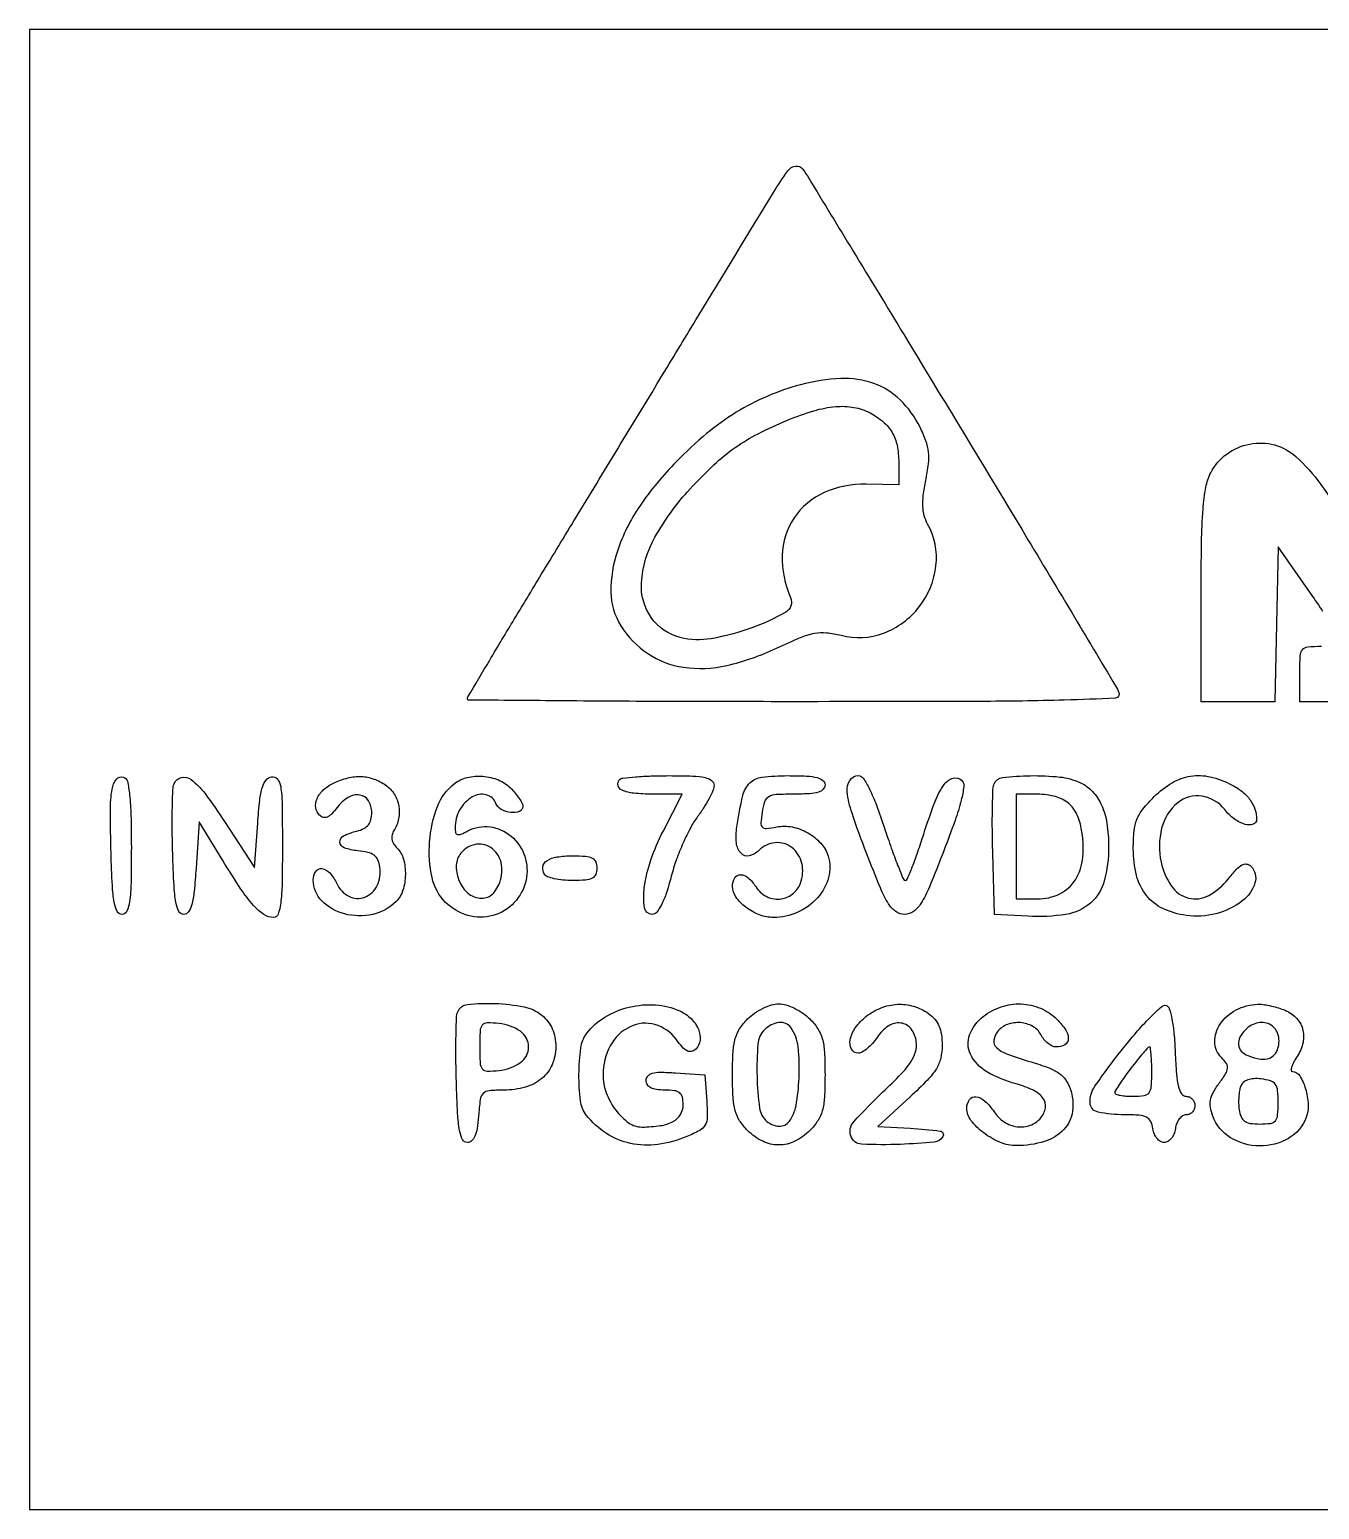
# Model space of a CAD drawing. Extents: x 0 to 414, y 0 to 240.
# Drawn here: x 0 to 209.2, y 0 to 240 of the extents above; entities that cross this region are included whole.
import ezdxf

# ---------------------------------------------------------------- set-up
doc = ezdxf.new("R2010")
doc.units = 0

msp = doc.modelspace()

# ---------------------------------------------------------------- linework, layer by layer
msp.add_lwpolyline([(0, 120), (0, 0), (207, 0), (414, 0), (414, 120), (414, 240), (207, 240), (0, 240)], close=True)
for points in [[(151.394499, 174.70041, -0.00054), (160.905527, 158.955743, -0.000858), (169.006838, 145.459642, -0.000167), (176.124892, 133.54629, -0.042983), (176.657403, 132.45041, -0.510251), (176.087551, 131.575337, -0.005588), (167.808574, 131.254208, -0.00615), (154.127626, 131.044954, -0.000749), (124.106989, 131, -0.0008), (103.74308, 131.032563, -0.001334), (86.600178, 131.133114, -0.000072), (71.184653, 131.266864, -0.411633), (71, 131.453153, -0.134792), (71.092879, 131.791422, -0.000177), (74.625977, 137.735391, -0.00151), (78.611263, 144.388885, -0.000928), (83.343753, 152.203153, 0.000067), (88.990667, 161.49118, 0.000038), (95.806133, 172.706551, 0.000038), (102.659853, 183.988762, 0.000064), (108.435094, 193.5, -0.000297), (120.647243, 213.591059, -0.018111), (122.961156, 217.100024, -0.205722), (124.238641, 217.87593, -0.285815), (125.431322, 217.347958, -0.012506), (126.364056, 215.899957, -0.000098), (133.576454, 204.057958, -0.000359), (141.83397, 190.472052, -0.000231)], [(125.024244, 182.394929, 0.035214), (119.595405, 180.519722, 0.037681), (114.610709, 177.935325, 0.035298), (109.803667, 174.472927, 0.024856), (104.902141, 169.957016, 0.044635), (98.946829, 162.703199, 0.068202), (95.323456, 155.426605, 0.085317), (94.27956, 148.771583, 0.137396), (95.897452, 143.304334, 0.105536), (100.286237, 138.788123, 0.112051), (106.045083, 136.579336, 0.09296), (113.071122, 136.876816, 0.05292), (121.13244, 139.669069, -0.01046), (124.999017, 141.387739, -0.050167), (127.302521, 142.092973, -0.073778), (129.259405, 142.190031, -0.040164), (131.63244, 141.763072, 0.156144), (138.504779, 142.117202, 0.138133), (144.290665, 146.387385, 0.138032), (147.000238, 153.05225, 0.155854), (145.649315, 159.806179, -0.060685), (145.098389, 161.164128, -0.055462), (144.867599, 162.657, -0.042821), (144.946109, 164.48081, -0.018362), (145.347682, 166.887526, 0.020979), (145.780327, 169.566743, 0.056573), (145.790189, 171.492039, 0.060868), (145.37049, 173.288669, 0.027416), (144.412932, 175.516813, 0.083921), (141.191755, 179.951857, 0.109), (136.942696, 182.60423, 0.096677), (131.566885, 183.406503, 0.054447)], [(136.315741, 177.836657, -0.054029), (138.457922, 176.379461, -0.085027), (139.880713, 174.675994, -0.082196), (140.685319, 172.552486, -0.047412), (140.968197, 169.826798), (141, 166.153597), (135.686922, 166.277993, 0.110737), (128.863743, 164.914987, 0.14216), (123.991311, 160.809587, 0.141729), (122.064303, 154.723037, 0.109818), (123.408976, 147.86891, -0.382998), (122.634261, 145.523642, -0.043298), (117.109013, 142.964997, -0.043669), (110.539731, 141.218439, -0.105003), (105.53425, 141.402048, -0.180152), (100.807945, 144.652059, -0.170964), (99.229553, 150.283348, -0.112095), (101.425298, 157.678245, -0.058271), (107.112349, 165.506058, -0.018362), (110.980698, 169.40522, -0.034501), (114.419489, 172.206985, -0.035469), (118.145506, 174.459707, -0.020657), (122.892457, 176.645797, -0.024666), (127.213681, 178.178954, -0.050828), (130.732343, 178.855853, -0.064924), (133.697971, 178.733654, -0.079804)], [(16.5, 107.416667, -0.004601), (16.445877, 101.535072, -0.029545), (16.215649, 98.569444, -0.069549), (15.77348, 97.004827, -0.29746), (15, 96.5, -0.284554), (14.2269, 96.978742, -0.071039), (13.738311, 98.452865, -0.031767), (13.421278, 101.204843, -0.005537), (13.211631, 106.428821, -0.006416), (13.099314, 113.360117, -0.041866), (13.378567, 116.82973, -0.129313), (14.085705, 118.408146, -0.313218), (15.250526, 118.749825, -0.263496), (15.852311, 118.082451, -0.027176), (16.211848, 115.911798, -0.021292), (16.436393, 112.576816, -0.006163)], [(31.628797, 111.540961), (36.5, 104.081923), (37, 111.281538, -0.009044), (37.331524, 115.063999, -0.046223), (37.745878, 117.130424, -0.098026), (38.350805, 118.276382, -0.177265), (39.25, 118.8139, -0.27918), (40.182116, 118.466665, -0.129531), (40.719385, 117.237495, -0.035292), (40.954169, 114.445427, -0.003335), (41, 107.573324, -0.004505), (40.945091, 101.478779, -0.026205), (40.719141, 98.275332, -0.054439), (40.304801, 96.518287, -0.317694), (39.571429, 96, -0.148929), (38.009657, 96.475737, -0.062864), (36.339658, 97.931396, -0.035865), (34.280058, 100.603865, -0.009002), (31.323913, 105.247516), (27.5, 111.5), (27, 104, -0.00871), (26.683368, 100.238869, -0.03982), (26.288889, 98.083333, -0.082606), (25.753743, 96.90229, -0.250161), (25, 96.5, -0.284554), (24.2269, 96.978742, -0.071039), (23.738311, 98.452865, -0.031767), (23.421278, 101.204843, -0.005537), (23.211631, 106.428821, -0.005089), (23.138083, 110.328401, -0.007028), (23.156897, 113.829147, -0.004646), (23.240976, 116.755611, -0.082283), (23.430246, 117.678821, -0.249482), (24.597043, 118.692734, -0.22075), (26.186486, 118.3571, -0.071895), (28.452426, 116.087609, -0.015638)], [(57.777494, 117.443296, -0.101412), (59.14754, 115.995032, -0.095503), (59.874197, 114.093912, -0.093373), (59.850273, 112.021865, -0.091906), (59.075438, 110.087821, 0.086133), (58.786984, 109.391044, 0.100666), (58.772685, 108.676394, 0.091659), (59.04446, 107.961868, 0.059854), (59.590751, 107.266392, -0.130198), (60.630966, 105.47653, -0.071622), (60.947678, 102.946226, -0.071025), (60.53652, 100.403162, -0.121415), (59.430073, 98.57293, -0.142658), (55.654169, 96.500359, -0.118912), (51.061163, 96.583603, -0.134056), (47.396307, 98.688572, -0.198267), (46, 102.071429, -0.142885), (46.409126, 103.473861, -0.296144), (47.40402, 103.926855, -0.177281), (48.70944, 103.214584, -0.07335), (49.818046, 101.5, 0.167367), (51.773827, 99.43891, 0.214982), (54.353872, 99.293161, 0.193482), (56.372183, 101.170878, 0.146038), (56.826764, 104.194958, 0.071742), (56.492821, 105.338768, 0.130422), (55.879581, 106.086832, 0.100652), (54.853923, 106.549928, 0.03195), (53.189295, 106.817886, -0.058937), (51.008392, 107.290626, -0.310329), (50.317114, 108.223387, -0.295589), (50.929741, 109.248107, -0.056391), (53.074139, 110.017502, 0.056864), (54.198495, 110.422109, 0.108939), (54.942927, 111.019263, 0.110436), (55.361043, 111.867998, 0.059509), (55.5, 113.03139, 0.13999), (54.955511, 114.938015, 0.22065), (53.556971, 115.854516, 0.175233), (51.670477, 115.469802, 0.094173), (49.887751, 113.855339, -0.028611), (48.995805, 112.805581, -0.098187), (48.267805, 112.292918, -0.168257), (47.62734, 112.238729, -0.134445), (47.021209, 112.582783, -0.164244), (46.410043, 113.811223, -0.138077), (46.611476, 115.257976, -0.106303), (47.637381, 116.681203, -0.071186), (49.308337, 117.805536, -0.050933), (51.614774, 118.643201, -0.072461), (53.780848, 118.864744, -0.076703), (55.826711, 118.458856, -0.065608)], [(78, 117, -0.022886), (78.765585, 116.160928, -0.026473), (79.4125, 115.29375, -0.026952), (79.874488, 114.512642, -0.120635), (80, 114, -0.311327), (79.453535, 113.207427, -0.119989), (78.058039, 113.032504, -0.095329), (76.498539, 113.522136, -0.17941), (75.638374, 114.5, 0.245259), (74.061656, 115.892304, 0.197836), (71.79618, 115.553881, 0.132692), (69.747584, 113.432904, 0.126722), (69, 110.530558, 0.060651), (69.094479, 109.754557, 0.282889), (69.401932, 109.452155, 0.160554), (69.968247, 109.504772, 0.020093), (71.093141, 110.049847, -0.157139), (74.676631, 110.700703, -0.144161), (78.109545, 109.174197, -0.136247), (80.298028, 105.942186, -0.135976), (80.509199, 102.041883, -0.133885), (78.607842, 98.410946, -0.139403), (75.153311, 96.315725, -0.137071), (71.066409, 96.333171, -0.127862), (67.454545, 98.454545, -0.14425), (65.270263, 102.463561, -0.072108), (64.872117, 108.276685, -0.071823), (66.144247, 113.992787, -0.139299), (68.913343, 117.718197, -0.106443), (70.982904, 118.699326, -0.077525), (73.529861, 118.892926, -0.076775), (76.039311, 118.299729, -0.100341)], [(111, 117.433278, -0.099266), (110.834923, 116.609984, -0.022096), (110.220616, 115.304955, -0.022113), (109.362409, 113.8347, -0.019759), (108.346777, 112.388001, 0.041059), (107.214038, 110.618946, 0.017917), (105.996372, 108.108634, 0.017589), (104.886619, 105.335189, 0.022429), (104.071202, 102.704723, -0.015115), (103.276057, 100.000447, -0.036698), (102.486451, 98.07714, -0.051207), (101.713455, 96.85846, -0.229723), (100.974425, 96.5, -0.371354), (99.720423, 97.58034, -0.070636), (99.696015, 100.844837, -0.050115), (100.762277, 105.323847, -0.035592), (102.798046, 110.072465), (105.855113, 116), (100.986574, 116, -0.024183), (97.981642, 116.145423, -0.080876), (96.080002, 116.647466, -0.232973), (95.430978, 117.42826, -0.260973), (95.693853, 118.36052, -0.170558), (96.223175, 118.614603, -0.007408), (98.299653, 118.812153, -0.011884), (100.810441, 118.953581, -0.008125), (103.666667, 119, -0.00759), (107.560945, 118.940883, -0.045061), (109.579828, 118.696589, -0.112471), (110.616084, 118.215709, -0.232117)], [(129, 117.5, -0.197692), (128.709964, 116.795114, -0.12369), (127.935583, 116.326742, -0.059941), (126.508836, 116.069918, -0.014591), (124.113499, 116, 0.012061), (121.099571, 115.927288, 0.114645), (119.867418, 115.577594, 0.188239), (119.205211, 114.781498, 0.044026), (118.79571, 113.061442, 0.019077), (118.604058, 111.28683, 0.216883), (118.844958, 110.642368, 0.228497), (119.480381, 110.41999, 0.021194), (121.170529, 110.684106, -0.100003), (123.672346, 110.679233, -0.078788), (126.214764, 109.72649, -0.079801), (128.308847, 108.050141, -0.1077), (129.514942, 105.952923, -0.145251), (129.579957, 102.503561, -0.114643), (127.788427, 99.20798, -0.105444), (124.569386, 96.838833, -0.106489), (120.675453, 96, -0.091687), (118.39528, 96.421668, -0.070759), (116.180569, 97.651797, -0.076106), (114.552085, 99.329244, -0.155912), (114, 101.056704, -0.132041), (114.363914, 102.410707, -0.271575), (115.286374, 102.933144, -0.179726), (116.550037, 102.441995, -0.07167), (117.767927, 101, 0.131921), (119.446402, 99.43564, 0.142366), (121.632755, 98.980902, 0.145312), (123.689245, 99.769958, 0.139011), (125.024894, 101.565475, 0.147102), (125.253145, 104.765297, 0.172854), (123.638094, 107.322994, 0.192429), (120.923175, 108.118514, 0.17429), (118.267217, 106.867217, -0.13977), (116.711256, 106.001655, -0.268992), (115.390488, 106.403898, -0.16428), (114.628067, 108.093115, -0.063319), (114.701402, 110.697744, -0.017347), (115.673215, 115.769822, -0.140842), (116.803499, 117.82004, -0.170166), (118.752068, 118.761331, -0.028234), (122.975249, 119, -0.010548), (126.025461, 118.935645, -0.050498), (127.745875, 118.687757, -0.113208), (128.66127, 118.223379, -0.222536)], [(138.644094, 110.5, 0.006153), (139.749823, 107.241443, 0.00991), (140.78058, 104.496875, 0.004064), (141.712524, 102.211564, 0.302626), (142.030059, 102, 0.302076), (142.343319, 102.20826, 0.005153), (143.160279, 104.212525, 0.011218), (144.059955, 106.644619, 0.006993), (145.010036, 109.532, -0.014847), (146.8036, 114.707585, -0.063362), (148.339134, 117.587534, -0.171301), (149.764974, 118.59493, -0.2717), (151.171399, 118.228601, -0.231585), (151.510353, 117.239838, -0.031144), (151.089481, 115.017438, -0.02309), (150.091235, 111.739367, -0.006834), (148.265503, 106.820983, -0.005464), (145.922281, 100.954894, -0.040178), (144.552933, 98.26763, -0.098285), (143.34402, 96.963502, -0.15813), (141.915099, 96.5, -0.154302), (140.495741, 96.948702, -0.100618), (139.305278, 98.206614, -0.041611), (137.97575, 100.797469, -0.00577), (135.735413, 106.416229, -0.00956), (133.380015, 112.894054, -0.056164), (132.600761, 116.421523, -0.168584), (133.023666, 118.237352, -0.25746), (134.406591, 119, -0.250904), (135.197066, 118.576685, -0.031263), (136.207093, 116.832816, -0.026271), (137.352148, 114.19784, -0.010645)], [(170.342675, 117.889728, -0.097119), (172.379863, 116.431802, -0.083846), (173.842819, 114.240722, -0.067839), (174.715713, 111.271629, -0.037634), (175, 107.5, -0.064574), (174.271418, 101.882101, -0.151293), (172.05188, 98.328066, -0.140483), (168.082253, 96.492601, -0.052754), (161.903846, 96.192405), (156.5, 96.5), (156.211631, 106.428821, -0.005089), (156.138083, 110.328401, -0.007028), (156.156897, 113.829147, -0.004646), (156.240976, 116.755611, -0.082283), (156.430246, 117.678821, -0.280601), (157.771985, 118.714267, -0.023747), (162.316427, 118.999316, -0.03029), (167.072954, 118.783205, -0.080564)], [(194.928479, 117.536985, -0.049318), (196.661767, 116.411751, -0.067444), (197.944726, 115.066629, -0.074851), (198.729787, 113.549948, -0.082239), (199, 111.918213, -0.320871), (198.432927, 111.125545, -0.157603), (197.127964, 111.104415, -0.086072), (195.367224, 111.994748, -0.066195), (193.82134, 113.5, 0.188001), (190.129338, 115.676204, 0.21631), (186.210645, 114.612307, 0.159595), (183.5907, 110.462222, 0.116219), (183.507195, 104.967243, 0.096442), (185.192396, 101.073889, 0.18308), (187.956904, 99.150497, 0.188433), (191.239549, 99.568925, 0.10222), (194.389319, 102.238203, -0.018865), (195.678074, 103.762762, -0.078068), (196.61663, 104.514738, -0.160258), (197.376399, 104.670209, -0.168937), (198.061134, 104.338866, -0.279898), (198.728821, 101.605373, -0.154091), (196.681835, 98.689235, -0.100773), (192.40616, 96.612676, -0.096442), (187.588815, 96.328326, -0.077174), (183.806556, 97.446198, -0.115198), (181.116616, 99.580831, -0.10737), (179.530143, 102.80976, -0.060767), (179, 107.155764, -0.023042), (179.133002, 110.040282, -0.072785), (179.587018, 111.916119, -0.075141), (180.550805, 113.550598, -0.02566), (182.4, 115.6, -0.062788), (185.301321, 117.85167, -0.095586), (188.295308, 118.924194, -0.095487), (191.47569, 118.806455, -0.062544)], [(160, 107.5), (160, 99), (163.428571, 99, 0.112894), (167.058576, 99.83019, 0.142294), (169.610404, 102.12474, 0.119413), (170.814832, 105.783167, 0.066545), (170.567025, 110.49442, 0.072327), (169.710344, 112.996727, 0.116369), (168.254772, 114.704124, 0.105907), (166.080561, 115.680607, 0.052823), (163.065741, 116), (160, 116)], [(69.950415, 106.440253, 0.162084), (69.199462, 104.511864, 0.105223), (69.58326, 102.128992, 0.105109), (70.904686, 100.106846, 0.161417), (72.760451, 99.181717, 0.07267), (73.833831, 99.184613, 0.105265), (74.719042, 99.515325, 0.09465), (75.456814, 100.210997, 0.049665), (76.093208, 101.305223, 0.146121), (76.539058, 104.531154, 0.182401), (75.063607, 107.146245, 0.216437), (72.458744, 107.867102, 0.182422)], [(92, 104, -0.094082), (91.806427, 102.980359, -0.183507), (91.257377, 102.376872, -0.09985), (90.171186, 102.075582, -0.017886), (88.059017, 102, -0.023552), (86.50479, 102.07325, -0.030444), (85.09415, 102.29375, -0.031293), (83.98041, 102.612194, -0.17067), (83.5, 103, -0.175584), (83.245007, 104.220573, -0.215004), (83.863278, 105.19536, -0.109795), (85.490608, 105.814011, -0.03616), (88.059017, 106, -0.017886), (90.171186, 105.924418, -0.09985), (91.257377, 105.623128, -0.183507), (91.806427, 105.019641, -0.094082)], [(83.055883, 80.155832, -0.056272), (84.060567, 79.135586, -0.062416), (84.772189, 77.950086, -0.059522), (85.192497, 76.576987, -0.044565), (85.333333, 75, -0.102072), (84.740611, 72.126803, -0.117637), (83.070499, 69.888703, -0.105277), (80.401711, 68.479769, -0.0691), (76.946714, 68, 0.020421), (74.520621, 67.90087, 0.181176), (73.568877, 67.452647, 0.161064), (73.087464, 66.463152, 0.0153), (72.807498, 63.75, -0.020638), (72.584967, 61.797742, -0.061917), (72.216722, 60.509583, -0.107424), (71.692083, 59.768681, -0.1873), (71, 59.5, -0.284554), (70.2269, 59.978742, -0.071039), (69.738311, 61.452865, -0.031767), (69.421278, 64.204843, -0.005537), (69.211631, 69.428821, -0.005089), (69.138083, 73.328401, -0.007028), (69.156897, 76.829147, -0.004646), (69.240976, 79.755611, -0.082283), (69.430246, 80.678821, -0.281627), (71.019529, 81.900483, -0.036187), (75.505126, 82.052953, -0.039527), (80.188142, 81.50074, -0.121662)], [(105.433725, 80.848243, -0.084634), (107.28227, 79.593354, -0.102507), (108.465558, 77.868338, -0.12615), (108.726809, 76.091264, -0.173657), (108.032246, 74.649337, -0.132292), (107.36325, 74.270758, -0.181423), (106.681869, 74.343971, -0.095793), (105.895553, 74.950442, -0.02254), (104.849503, 76.25, 0.166711), (101.412985, 78.640339, 0.184332), (97.395317, 78.289073, 0.15783), (94.184037, 75.207082, 0.123843), (93, 70.5, 0.089316), (93.525823, 67.579869, 0.071118), (95.05858, 64.762908, 0.077116), (97.154387, 62.703837, 0.158534), (99.32258, 62.013655, 0.033803), (102.329167, 62.236102, 0.088574), (104.37752, 62.910631, 0.134527), (105.563558, 64.043001, 0.136105), (106, 65.616631, 0.053503), (105.866784, 66.858004, 0.173108), (105.435319, 67.551386, 0.138617), (104.591418, 67.904084, 0.030108), (103, 68, -0.033114), (101.65358, 68.089268, -0.086652), (100.73238, 68.379566, -0.133357), (100.197412, 68.871289, -0.14152), (100, 69.554791, -0.176746), (100.268819, 70.291503, -0.154644), (100.96476, 70.731888, -0.067366), (102.306362, 70.897463, -0.013087), (104.75, 70.804791), (109.5, 70.5), (109.808791, 66.223538, -0.019378), (109.895937, 63.609947, -0.126871), (109.564118, 62.351542, -0.141155), (108.680284, 61.476969, -0.02598), (106.590909, 60.473538, -0.065087), (101.88226, 59.191703, -0.086731), (97.460155, 59.356413, -0.09166), (93.538682, 60.982436, -0.082064), (90.281803, 63.954109, -0.138877), (89.334075, 66.250517, -0.030648), (89.101197, 70.547463, -0.030988), (89.399136, 74.852975, -0.13035), (90.37649, 77.228725, -0.095785), (93.307274, 79.853051, -0.075994), (97.249767, 81.462601, -0.075321), (101.528347, 81.829525, -0.090928)], [(126.545455, 79.545455, -0.05064), (127.841077, 77.956979, -0.079677), (128.563793, 76.35582, -0.053798), (128.90775, 74.189831, -0.012499), (129, 70.5, -0.012499), (128.90775, 66.810169, -0.053798), (128.563793, 64.64418, -0.079677), (127.841077, 63.043021, -0.05064), (126.545455, 61.454545, -0.082654), (124.108277, 59.712909, -0.114378), (121.5, 59.10834, -0.114378), (118.891723, 59.712909, -0.082654), (116.454545, 61.454545, -0.05064), (115.158923, 63.043021, -0.079677), (114.436207, 64.64418, -0.053798), (114.09225, 66.810169, -0.012499), (114, 70.5, -0.012499), (114.09225, 74.189831, -0.053798), (114.436207, 76.35582, -0.079677), (115.158923, 77.956979, -0.05064), (116.454545, 79.545455, -0.046014), (117.584818, 80.484854, -0.03719), (118.949148, 81.278977, -0.038507), (120.330305, 81.823919, -0.074846), (121.5, 82, -0.074846), (122.669695, 81.823919, -0.038507), (124.050852, 81.278977, -0.03719), (125.415182, 80.484854, -0.046014)], [(145.777494, 80.443296, -0.062773), (146.800933, 79.51555, -0.075652), (147.487498, 78.415594, -0.066173), (147.87454, 77.04297, -0.035686), (148, 75.287365, -0.056444), (147.762291, 73.188358, -0.082691), (147.056157, 71.473147, -0.054973), (145.607944, 69.627744, -0.013044), (142.795532, 66.90342), (137.591064, 62.118701), (142.808655, 61.809351, -0.016805), (147.683337, 61.355543, -0.54238), (148.116665, 60.459434, -0.238189), (146.693078, 59.567711, -0.012869), (141.235539, 59.205899, -0.022927), (134.922945, 59.239877, -0.308585), (133.175228, 60.568104, -0.271029), (133.655782, 62.856011, -0.01923), (138.398771, 67.700354, 0.011055), (141.348523, 70.616237, 0.045122), (142.92929, 72.575517, 0.077172), (143.676305, 74.184523, 0.099215), (143.810973, 75.806471, 0.131379), (142.975799, 77.92074, 0.206684), (141.312638, 78.885638, 0.178514), (139.266682, 78.395286, 0.100895), (137.448188, 76.561269, -0.034755), (136.703811, 75.581117, -0.038869), (135.856113, 74.752373, -0.042372), (135.032579, 74.174704, -0.132519), (134.38499, 74, -0.276437), (133.303403, 74.647458, -0.176759), (133.089858, 76.140257, -0.100589), (133.961223, 78.154333, -0.073998), (135.634859, 79.92742, -0.072189), (138.085379, 81.338278, -0.082044), (140.730485, 81.914629, -0.084253), (143.362591, 81.604486, -0.081584)], [(166.599291, 79.491618, -0.04862), (168.043429, 77.735556, -0.155863), (168.459715, 76.297809, -0.266207), (167.8894, 75.36289, -0.126341), (166.476167, 75, -0.115677), (165.860004, 75.144485, -0.054744), (165.168901, 75.5875, -0.050068), (164.513708, 76.234973, -0.05001), (164, 77, 0.143179), (162.685088, 78.340339, 0.108577), (160.704083, 78.940658, 0.106621), (158.623642, 78.659127, 0.133568), (157.036355, 77.543805, 0.137421), (156.390605, 76.096212, 0.247651), (156.811686, 74.902301, 0.099642), (158.589105, 73.818504, 0.016508), (162.420463, 72.566146, -0.018049), (165.212997, 71.643816, -0.060776), (166.919453, 70.762994, -0.087965), (168.011246, 69.697132, -0.07175), (168.764616, 68.245379, -0.11656), (169.144289, 64.585028, -0.157792), (167.732038, 61.598549, -0.132457), (164.585769, 59.65787, -0.072455), (160.069759, 59, -0.098164), (157.441843, 59.520955, -0.063511), (154.739843, 61.061761, -0.066659), (152.676525, 63.095694, -0.166373), (152, 65.07258, -0.152811), (152.432725, 66.4554, -0.280372), (153.474725, 66.917654, -0.155604), (154.945508, 66.229001, -0.061106), (156.408043, 64.5, 0.103163), (158.053094, 62.855742, 0.112157), (160.170735, 62.067885, 0.120793), (162.29859, 62.297786, 0.133287), (163.989431, 63.487265, 0.131883), (164.749837, 65.143232, 0.201351), (164.395615, 66.661748, 0.12722), (162.812422, 67.971496, 0.043789), (159.998749, 69.000337, -0.066085), (155.245079, 70.982256, -0.147936), (152.603909, 73.816975, -0.207654), (152.456524, 76.961421, -0.136241), (154.634859, 79.92742, -0.086203), (157.568194, 81.509156, -0.089982), (160.818693, 81.977412, -0.09211), (163.964056, 81.273684, -0.095687)], [(185.79381, 74.170009, 0.009104), (186.005139, 70.602183, 0.040527), (186.335884, 68.531395, 0.08372), (186.827003, 67.39034, 0.254624), (187.54381, 67, -0.102109), (188.099484, 66.885326, -0.098616), (188.572244, 66.559375, -0.097192), (188.888993, 66.072525, -0.096051), (189, 65.5, -0.094292), (188.891054, 64.927433, -0.096703), (188.579806, 64.440625, -0.09898), (188.115367, 64.114767, -0.103996), (187.569551, 64, 0.145606), (186.999009, 63.830253, 0.083039), (186.465428, 63.339062, 0.070703), (186.048322, 62.610354, 0.059475), (185.819551, 61.75, -0.062417), (185.585407, 60.889773, -0.072525), (185.153243, 60.160938, -0.08408), (184.597059, 59.670152, -0.139711), (184, 59.5, -0.139711), (183.402941, 59.670152, -0.08408), (182.846757, 60.160938, -0.072525), (182.414593, 60.889773, -0.062417), (182.180449, 61.75, 0.077799), (181.818563, 62.935124, 0.168206), (181.153409, 63.600885, 0.096975), (179.945639, 63.921165, 0.016469), (177.552894, 64, -0.050168), (173.27669, 64.430141, -0.343466), (171.988264, 65.933362, -0.165573), (172.767703, 68.63128, -0.014568), (177.063667, 74.418728, -0.01116), (179.476737, 77.342453, -0.017292), (181.699948, 79.743776, -0.011793), (183.607749, 81.577962, -0.271744), (184.318432, 81.730531, -0.242782), (184.834416, 81.203964, -0.026551), (185.260034, 79.507482, -0.025325), (185.59538, 77.163138, -0.012622)], [(203.349331, 81.057284, -0.1018), (205.335826, 79.794566, -0.130443), (206.449731, 77.945746, -0.125753), (206.521938, 75.734182, -0.09087), (205.559875, 73.451037, 0.023354), (205.004302, 72.510045, 0.048072), (204.679021, 71.719992, 0.086267), (204.614135, 71.19248, 0.399725), (204.816432, 71, -0.262605), (205.988695, 70.338713, -0.063806), (206.921184, 68.228729, -0.059647), (207.357917, 65.677471, -0.103797), (207.024623, 63.564764, -0.171552), (204.150133, 60.173563, -0.135875), (199.473012, 58.940427, -0.134342), (194.787772, 60.284619, -0.166769), (191.904612, 63.75089, -0.045338), (191.498524, 65.202889, -0.091221), (191.498342, 66.388201, -0.082265), (191.92581, 67.574159, -0.031643), (192.878606, 69.049676, 0.01722), (193.975403, 70.645306, 0.117838), (194.285104, 71.54021, 0.174026), (194.092742, 72.306258, 0.048732), (193.296476, 73.274952, -0.19388), (192.215701, 75.81429, -0.155401), (193.069312, 78.685756, -0.124215), (195.673943, 80.999594, -0.110201), (199.1849, 81.93232, -0.04391), (200.004042, 81.893286, -0.017934), (201.103223, 81.703196, -0.017581), (202.276492, 81.413257, -0.021477)], [(73, 75, 0.012848), (73.067344, 72.379571, 0.161097), (73.421795, 71.467983, 0.221728), (74.200502, 71.097464, 0.02673), (76.149151, 71.186642, 0.127823), (79.595749, 72.458222, 0.245534), (80.924013, 75, 0.245534), (79.595749, 77.541778, 0.127823), (76.149151, 78.813358, 0.02673), (74.200502, 78.902536, 0.221728), (73.421795, 78.532017, 0.161097), (73.067344, 77.620429, 0.012848)], [(119.2, 77.8, 0.177486), (118.120258, 75.470834, 0.027151), (117.972231, 70.275103, 0.02675), (118.383483, 65.099576, 0.188509), (119.583823, 62.930433, 0.161254), (121.563012, 62.156012, 0.251179), (123.182831, 62.91654, 0.11642), (124.300476, 65.503134, 0.032005), (124.799984, 69.941286, 0.039468), (124.643658, 75.014003, 0.128048), (123.453435, 78.134278, 0.279985), (121.527563, 78.961463, 0.162687)], [(197.2, 77.8, 0.07765), (196.297954, 76.563885, 0.142509), (196.061643, 75.350265, 0.165972), (196.519171, 74.325037, 0.114419), (197.581787, 73.606989, 0.041611), (199.343264, 73.094297, 0.096487), (200.71393, 73.08377, 0.133915), (201.708322, 73.565277, 0.122405), (202.361626, 74.5, 0.147227), (202.534453, 76.829513, 0.19846), (201.336127, 78.543592, 0.196724), (199.267446, 78.920784, 0.145327)], [(178.618689, 71.566722, 0.007404), (177.615425, 70.210183, 0.010585), (176.76924, 68.975495, 0.006784), (176.101479, 67.924663, 0.139015), (176, 67.566722, 0.328414), (176.16295, 67.345393, 0.028714), (176.88125, 67.166475, 0.02891), (177.850023, 67.040899, 0.017777), (179, 67, 0.033956), (180.775737, 67.120733, 0.200505), (181.5625, 67.583333, 0.14616), (181.923201, 68.561635, 0.015744), (182, 71, 0.008942), (181.972569, 72.533673, 0.014819), (181.88799, 73.825, 0.0085), (181.770828, 74.866327, 0.376904), (181.618689, 75, 0.211295), (181.388217, 74.898053, 0.00493), (180.580148, 73.991475, 0.010077), (179.649901, 72.882545, 0.00656)], [(196.415233, 68.639697, 0.052408), (196.217946, 67.903084, 0.023266), (196.10694, 66.902086, 0.022724), (196.086969, 65.821564, 0.028454), (196.170919, 64.822726, 0.062177), (196.484702, 63.666193, 0.144105), (197.041588, 62.970984, 0.117984), (197.968305, 62.606949, 0.034869), (199.5, 62.5, 0.032088), (201.239808, 62.611769, 0.185552), (202.035714, 63.041667, 0.157079), (202.411937, 63.938974, 0.021354), (202.5, 66, 0.024329), (202.404134, 67.96905, 0.132776), (202.030525, 68.95772, 0.165608), (201.255393, 69.50788, 0.04365), (199.744314, 69.816971, 0.041776), (198.541341, 69.854297, 0.07198), (197.56046, 69.659344, 0.091869), (196.844008, 69.246147, 0.125156)]]:
    msp.add_lwpolyline(points, format="xyb", close=True)
for points in [[(209.762278, 145.64928, 0.002974), (207.75, 148.582512), (202.5, 156.138515), (202.220123, 143.569257), (201.940246, 131), (195.970123, 131), (190, 131), (190, 148.04966, -0.003842), (190.067698, 156.858774, -0.015475), (190.31678, 162.232694, -0.024769), (190.771007, 165.795943, -0.075375), (191.55236, 168.101253, -0.115086), (194.160347, 171.15756, -0.111941), (197.877198, 172.78303, -0.113018), (201.902492, 172.638973, -0.119148), (205.376468, 170.75, -0.053687), (209.398544, 166.240387, -0.004781), (218.141429, 153.77067, -0.002312)], [(214.545455, 131), (206, 131), (206, 135.5, -0.012019), (206.070142, 138.4175, -0.154453), (206.444444, 139.428571, -0.206324), (207.290758, 139.894012, -0.023974), (209.5, 140, 0.013777)]]:
    msp.add_lwpolyline(points, format="xyb")

doc.saveas('drawing.dxf')
